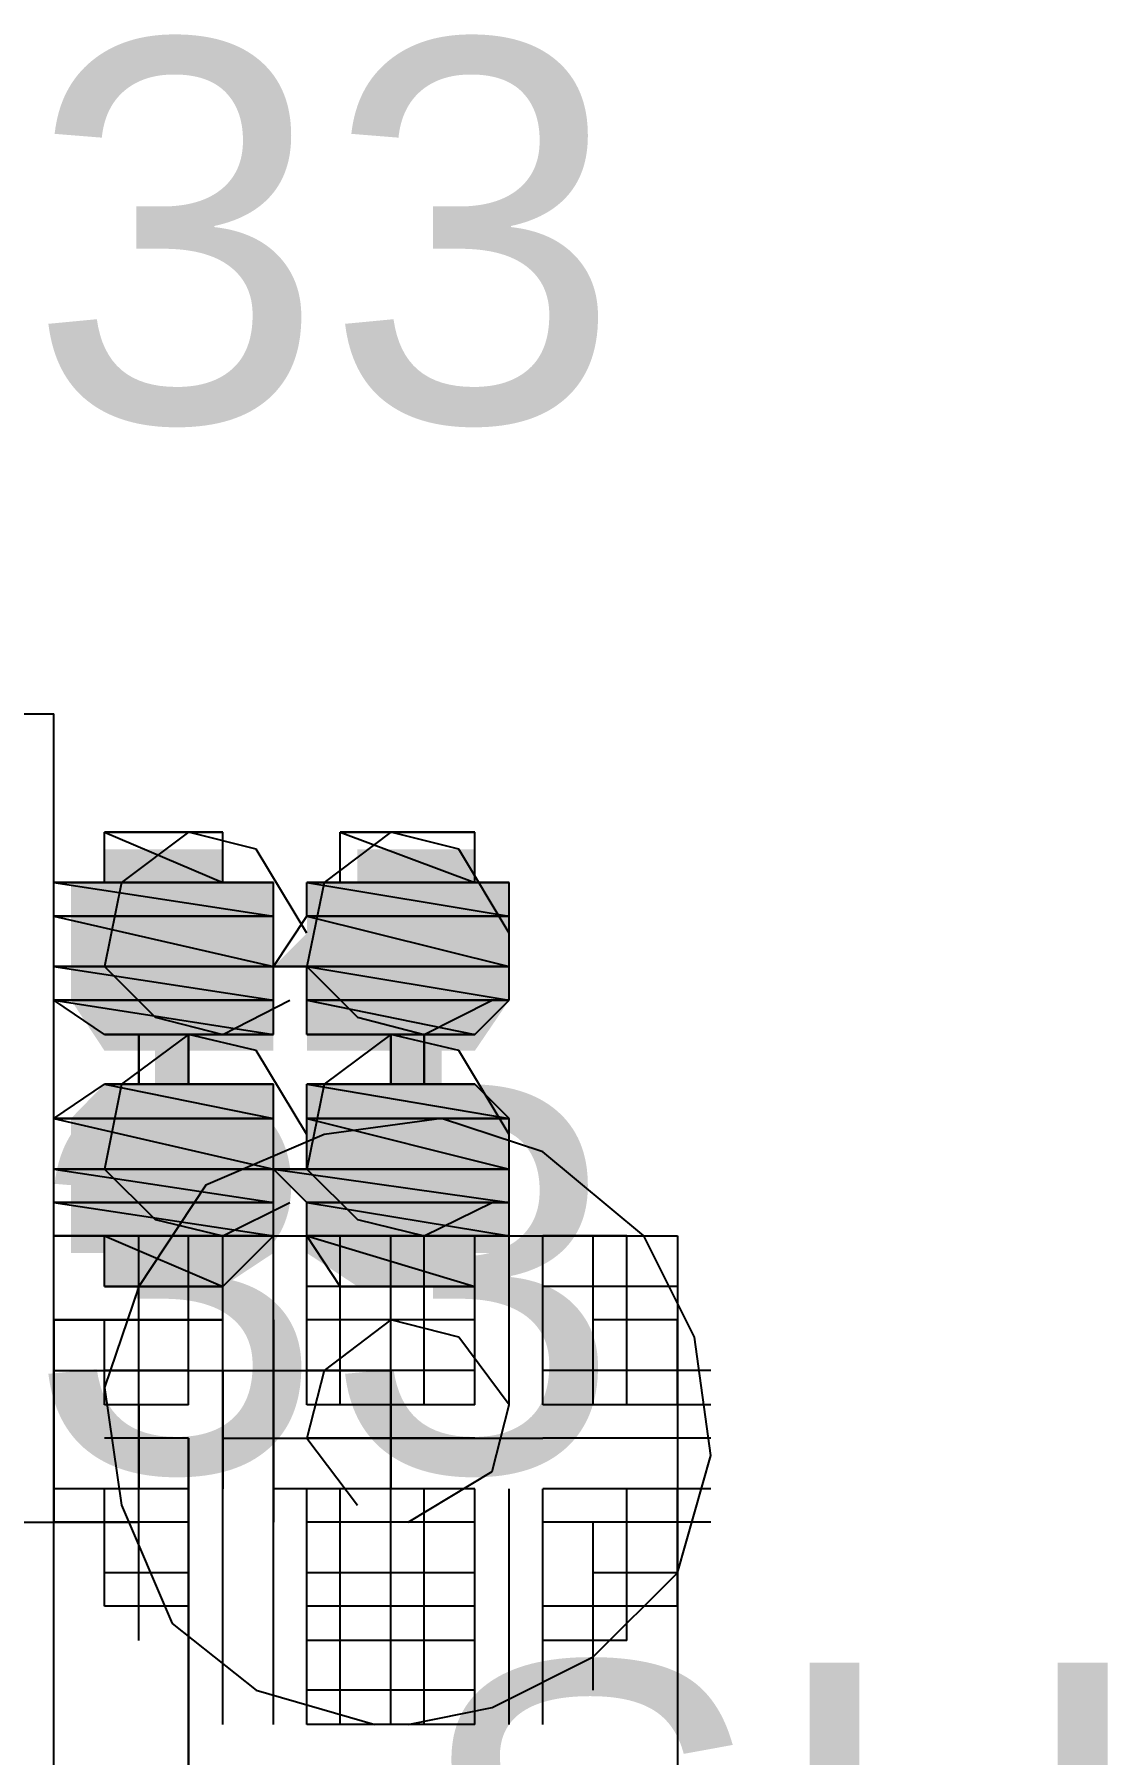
# Model space of a CAD drawing. Header units: millimetres. Extents: x 5 to 415, y 48 to 251.
# Drawn here: x 131.407 to 132.531, y 114.11 to 115.912 of the extents above; entities that cross this region are included whole.
import ezdxf

# ---------------------------------------------------------------- set-up
doc = ezdxf.new("R2010")
doc.units = ezdxf.units.MM
for name, color, linetype in [('H', 7, 'Continuous'), ('P', 7, 'Continuous'), ('T', 7, 'Continuous')]:
    doc.layers.add(name, color=color, linetype=linetype)

msp = doc.modelspace()

# ---------------------------------------------------------------- hatches: boundary and pattern name
at = {"layer": 'H', "linetype": 'Continuous'}
for points in [[(131.48, 115.023), (131.48, 115.058), (131.604, 115.058), (131.604, 115.023), (131.48, 115.023)], [(131.745, 115.023), (131.745, 115.058), (131.868, 115.058), (131.868, 115.023), (131.745, 115.023)], [(131.445, 114.97), (131.445, 115.023), (131.657, 115.023), (131.657, 114.97), (131.445, 114.97)], [(131.692, 114.97), (131.692, 115.023), (131.904, 115.023), (131.904, 114.97), (131.692, 114.97)], [(131.445, 114.935), (131.445, 114.97), (131.657, 114.97), (131.657, 114.935), (131.445, 114.935)], [(131.657, 114.935), (131.692, 114.97), (131.904, 114.97), (131.904, 114.935), (131.657, 114.935)], [(131.445, 114.9), (131.445, 114.935), (131.657, 114.935), (131.657, 114.9), (131.445, 114.9)], [(131.692, 114.9), (131.692, 114.935), (131.904, 114.935), (131.904, 114.9), (131.692, 114.9)], [(131.48, 114.847), (131.445, 114.9), (131.657, 114.9), (131.657, 114.847), (131.48, 114.847)], [(131.692, 114.847), (131.692, 114.9), (131.904, 114.9), (131.868, 114.847), (131.692, 114.847)], [(131.533, 114.812), (131.533, 114.847), (131.568, 114.847), (131.568, 114.812), (131.533, 114.812)], [(131.78, 114.812), (131.78, 114.847), (131.833, 114.847), (131.833, 114.812), (131.78, 114.812)], [(131.445, 114.776), (131.48, 114.812), (131.657, 114.812), (131.657, 114.776), (131.445, 114.776)], [(131.692, 114.776), (131.692, 114.812), (131.868, 114.812), (131.904, 114.776), (131.692, 114.776)], [(131.445, 114.723), (131.445, 114.776), (131.657, 114.776), (131.657, 114.723), (131.445, 114.723)], [(131.692, 114.723), (131.692, 114.776), (131.904, 114.776), (131.904, 114.723), (131.692, 114.723)], [(131.445, 114.688), (131.445, 114.723), (131.657, 114.723), (131.657, 114.688), (131.445, 114.688)], [(131.692, 114.688), (131.657, 114.723), (131.904, 114.723), (131.904, 114.688), (131.692, 114.688)], [(131.445, 114.635), (131.445, 114.688), (131.657, 114.688), (131.657, 114.635), (131.445, 114.635)], [(131.692, 114.635), (131.692, 114.688), (131.904, 114.688), (131.904, 114.635), (131.692, 114.635)], [(131.48, 114.6), (131.48, 114.635), (131.657, 114.635), (131.604, 114.6), (131.48, 114.6)], [(131.745, 114.6), (131.692, 114.635), (131.868, 114.635), (131.868, 114.6), (131.745, 114.6)]]:
    msp.add_hatch(color=256, dxfattribs=at).paths.add_polyline_path(points)

# ---------------------------------------------------------------- linework, layer by layer
at = {"layer": 'P'}
for points in [[(131.18, 115.2), (131.427, 115.2)], [(131.427, 114.353), (131.427, 115.2)], [(131.604, 115.076), (131.48, 115.076)], [(131.48, 115.076), (131.516, 115.076)], [(131.604, 115.076), (131.48, 115.076)], [(131.48, 115.076), (131.604, 115.023)], [(131.48, 115.076), (131.604, 115.023)], [(131.48, 115.023), (131.48, 115.076)], [(131.568, 115.076), (131.498, 115.023)], [(131.516, 115.076), (131.568, 115.076)], [(131.568, 115.076), (131.516, 115.076)], [(131.568, 115.076), (131.516, 115.076)], [(131.516, 115.076), (131.568, 115.076)], [(131.516, 115.076), (131.604, 115.076)], [(131.639, 115.058), (131.568, 115.076)], [(131.568, 115.076), (131.604, 115.076)], [(131.604, 115.076), (131.568, 115.076)], [(131.604, 115.023), (131.604, 115.076)], [(131.78, 115.076), (131.71, 115.023)], [(131.868, 115.076), (131.727, 115.076)], [(131.727, 115.076), (131.78, 115.076)], [(131.868, 115.076), (131.727, 115.076)], [(131.727, 115.076), (131.868, 115.023)], [(131.727, 115.076), (131.868, 115.023)], [(131.727, 115.023), (131.727, 115.076)], [(131.851, 115.058), (131.78, 115.076)], [(131.78, 115.076), (131.815, 115.076)], [(131.815, 115.076), (131.78, 115.076)], [(131.815, 115.076), (131.78, 115.076)], [(131.78, 115.076), (131.815, 115.076)], [(131.78, 115.076), (131.868, 115.076)], [(131.815, 115.076), (131.868, 115.076)], [(131.868, 115.076), (131.815, 115.076)], [(131.868, 115.023), (131.868, 115.076)], [(131.692, 114.97), (131.639, 115.058)], [(131.904, 114.97), (131.851, 115.058)], [(131.657, 115.023), (131.427, 115.023)], [(131.427, 115.023), (131.48, 115.023)], [(131.657, 115.023), (131.427, 115.023)], [(131.427, 115.023), (131.657, 114.988)], [(131.427, 115.023), (131.657, 114.988)], [(131.427, 114.988), (131.427, 115.023)], [(131.498, 115.023), (131.48, 114.935)], [(131.604, 115.023), (131.48, 115.023)], [(131.657, 115.023), (131.48, 115.023)], [(131.48, 115.023), (131.657, 115.023)], [(131.657, 115.023), (131.48, 115.023)], [(131.48, 115.023), (131.604, 115.023)], [(131.657, 115.023), (131.48, 115.023)], [(131.48, 115.023), (131.657, 115.023)], [(131.48, 115.023), (131.657, 115.023)], [(131.604, 115.023), (131.657, 115.023)], [(131.657, 115.023), (131.657, 115.023)], [(131.657, 114.988), (131.657, 115.023)], [(131.71, 115.023), (131.692, 114.935)], [(131.727, 115.023), (131.692, 115.023)], [(131.692, 115.023), (131.868, 115.023)], [(131.904, 115.023), (131.692, 115.023)], [(131.692, 115.023), (131.904, 115.023)], [(131.904, 115.023), (131.692, 115.023)], [(131.692, 115.023), (131.868, 115.023)], [(131.904, 115.023), (131.692, 115.023)], [(131.692, 115.023), (131.904, 114.988)], [(131.692, 115.023), (131.904, 114.988)], [(131.692, 114.988), (131.692, 115.023)], [(131.868, 115.023), (131.727, 115.023)], [(131.868, 115.023), (131.727, 115.023)], [(131.727, 115.023), (131.868, 115.023)], [(131.868, 115.023), (131.727, 115.023)], [(131.868, 115.023), (131.868, 115.023)], [(131.868, 115.023), (131.904, 115.023)], [(131.904, 114.988), (131.904, 115.023)], [(131.657, 114.988), (131.427, 114.988)], [(131.657, 114.988), (131.427, 114.988)], [(131.427, 114.988), (131.657, 114.988)], [(131.427, 114.988), (131.657, 114.988)], [(131.657, 114.988), (131.427, 114.988)], [(131.657, 114.988), (131.427, 114.988)], [(131.427, 114.988), (131.657, 114.935)], [(131.427, 114.988), (131.657, 114.935)], [(131.427, 114.935), (131.427, 114.988)], [(131.657, 114.988), (131.657, 114.988)], [(131.657, 114.988), (131.657, 114.988)], [(131.657, 114.935), (131.657, 114.988)], [(131.657, 114.935), (131.692, 114.988)], [(131.904, 114.988), (131.692, 114.988)], [(131.904, 114.988), (131.692, 114.988)], [(131.692, 114.988), (131.904, 114.988)], [(131.692, 114.988), (131.904, 114.988)], [(131.904, 114.988), (131.692, 114.988)], [(131.904, 114.988), (131.692, 114.988)], [(131.692, 114.988), (131.904, 114.935)], [(131.692, 114.988), (131.904, 114.935)], [(131.904, 114.988), (131.904, 114.988)], [(131.904, 114.988), (131.904, 114.988)], [(131.904, 114.935), (131.904, 114.988)], [(131.657, 114.935), (131.427, 114.935)], [(131.657, 114.935), (131.427, 114.935)], [(131.427, 114.935), (131.657, 114.935)], [(131.427, 114.935), (131.657, 114.935)], [(131.657, 114.935), (131.427, 114.935)], [(131.657, 114.935), (131.427, 114.935)], [(131.427, 114.935), (131.657, 114.9)], [(131.427, 114.935), (131.657, 114.9)], [(131.427, 114.9), (131.427, 114.935)], [(131.48, 114.935), (131.533, 114.882)], [(131.657, 114.935), (131.657, 114.935)], [(131.657, 114.935), (131.657, 114.935)], [(131.657, 114.9), (131.657, 114.935)], [(131.904, 114.935), (131.657, 114.935)], [(131.904, 114.935), (131.657, 114.935)], [(131.657, 114.935), (131.692, 114.935)], [(131.657, 114.935), (131.904, 114.935)], [(131.904, 114.935), (131.657, 114.935)], [(131.692, 114.935), (131.745, 114.882)], [(131.692, 114.935), (131.904, 114.935)], [(131.904, 114.935), (131.692, 114.935)], [(131.692, 114.935), (131.904, 114.9)], [(131.692, 114.935), (131.904, 114.9)], [(131.692, 114.9), (131.692, 114.935)], [(131.904, 114.935), (131.904, 114.935)], [(131.904, 114.9), (131.904, 114.935)], [(131.657, 114.9), (131.427, 114.9)], [(131.657, 114.9), (131.427, 114.9)], [(131.427, 114.9), (131.657, 114.9)], [(131.427, 114.9), (131.657, 114.9)], [(131.657, 114.9), (131.427, 114.9)], [(131.657, 114.9), (131.427, 114.9)], [(131.427, 114.9), (131.657, 114.864)], [(131.427, 114.9), (131.657, 114.864)], [(131.48, 114.864), (131.427, 114.9)], [(131.604, 114.864), (131.674, 114.9)], [(131.657, 114.9), (131.657, 114.9)], [(131.657, 114.9), (131.657, 114.9)], [(131.657, 114.864), (131.657, 114.9)], [(131.904, 114.9), (131.692, 114.9)], [(131.904, 114.9), (131.692, 114.9)], [(131.692, 114.9), (131.904, 114.9)], [(131.692, 114.9), (131.904, 114.9)], [(131.904, 114.9), (131.692, 114.9)], [(131.904, 114.9), (131.692, 114.9)], [(131.692, 114.9), (131.868, 114.864)], [(131.692, 114.9), (131.868, 114.864)], [(131.692, 114.864), (131.692, 114.9)], [(131.815, 114.864), (131.886, 114.9)], [(131.868, 114.864), (131.904, 114.9)], [(131.904, 114.9), (131.904, 114.9)], [(131.904, 114.9), (131.904, 114.9)], [(131.533, 114.882), (131.604, 114.864)], [(131.745, 114.882), (131.815, 114.864)], [(131.657, 114.864), (131.48, 114.864)], [(131.604, 114.864), (131.48, 114.864)], [(131.48, 114.864), (131.604, 114.864)], [(131.48, 114.864), (131.604, 114.864)], [(131.604, 114.864), (131.48, 114.864)], [(131.604, 114.864), (131.48, 114.864)], [(131.48, 114.864), (131.604, 114.864)], [(131.604, 114.864), (131.48, 114.864)], [(131.48, 114.864), (131.657, 114.864)], [(131.604, 114.864), (131.48, 114.864)], [(131.48, 114.864), (131.568, 114.864)], [(131.48, 114.864), (131.568, 114.864)], [(131.516, 114.864), (131.48, 114.864)], [(131.568, 114.864), (131.498, 114.812)], [(131.568, 114.864), (131.516, 114.864)], [(131.516, 114.864), (131.516, 114.812)], [(131.516, 114.812), (131.516, 114.864)], [(131.639, 114.847), (131.568, 114.864)], [(131.568, 114.864), (131.604, 114.864)], [(131.568, 114.864), (131.568, 114.812)], [(131.568, 114.812), (131.568, 114.864)], [(131.604, 114.864), (131.604, 114.864)], [(131.604, 114.864), (131.604, 114.864)], [(131.657, 114.864), (131.604, 114.864)], [(131.868, 114.864), (131.692, 114.864)], [(131.868, 114.864), (131.692, 114.864)], [(131.692, 114.864), (131.727, 114.864)], [(131.692, 114.864), (131.868, 114.864)], [(131.868, 114.864), (131.692, 114.864)], [(131.78, 114.864), (131.71, 114.812)], [(131.727, 114.864), (131.868, 114.864)], [(131.868, 114.864), (131.727, 114.864)], [(131.727, 114.864), (131.868, 114.864)], [(131.868, 114.864), (131.727, 114.864)], [(131.727, 114.864), (131.868, 114.864)], [(131.868, 114.864), (131.727, 114.864)], [(131.727, 114.864), (131.815, 114.864)], [(131.727, 114.864), (131.815, 114.864)], [(131.78, 114.864), (131.727, 114.864)], [(131.851, 114.847), (131.78, 114.864)], [(131.815, 114.864), (131.78, 114.864)], [(131.78, 114.864), (131.78, 114.812)], [(131.78, 114.812), (131.78, 114.864)], [(131.815, 114.864), (131.868, 114.864)], [(131.815, 114.864), (131.815, 114.812)], [(131.815, 114.812), (131.815, 114.864)], [(131.868, 114.864), (131.868, 114.864)], [(131.868, 114.864), (131.868, 114.864)], [(131.692, 114.759), (131.639, 114.847)], [(131.904, 114.759), (131.851, 114.847)], [(131.427, 114.776), (131.48, 114.812)], [(131.498, 114.812), (131.48, 114.723)], [(131.604, 114.812), (131.48, 114.812)], [(131.48, 114.812), (131.516, 114.812)], [(131.604, 114.812), (131.48, 114.812)], [(131.48, 114.812), (131.604, 114.812)], [(131.48, 114.812), (131.604, 114.812)], [(131.604, 114.812), (131.48, 114.812)], [(131.657, 114.812), (131.48, 114.812)], [(131.48, 114.812), (131.657, 114.812)], [(131.657, 114.812), (131.48, 114.812)], [(131.48, 114.812), (131.604, 114.812)], [(131.657, 114.812), (131.48, 114.812)], [(131.48, 114.812), (131.657, 114.776)], [(131.48, 114.812), (131.657, 114.776)], [(131.516, 114.812), (131.568, 114.812)], [(131.568, 114.812), (131.516, 114.812)], [(131.568, 114.812), (131.516, 114.812)], [(131.516, 114.812), (131.568, 114.812)], [(131.516, 114.812), (131.604, 114.812)], [(131.568, 114.812), (131.604, 114.812)], [(131.604, 114.812), (131.568, 114.812)], [(131.604, 114.812), (131.604, 114.812)], [(131.604, 114.812), (131.604, 114.812)], [(131.604, 114.812), (131.657, 114.812)], [(131.657, 114.776), (131.657, 114.812)], [(131.71, 114.812), (131.692, 114.723)], [(131.868, 114.812), (131.692, 114.812)], [(131.692, 114.812), (131.727, 114.812)], [(131.868, 114.812), (131.692, 114.812)], [(131.692, 114.812), (131.904, 114.776)], [(131.692, 114.812), (131.904, 114.776)], [(131.692, 114.776), (131.692, 114.812)], [(131.868, 114.812), (131.727, 114.812)], [(131.727, 114.812), (131.78, 114.812)], [(131.868, 114.812), (131.727, 114.812)], [(131.727, 114.812), (131.868, 114.812)], [(131.727, 114.812), (131.868, 114.812)], [(131.868, 114.812), (131.727, 114.812)], [(131.868, 114.812), (131.727, 114.812)], [(131.727, 114.812), (131.868, 114.812)], [(131.727, 114.812), (131.868, 114.812)], [(131.78, 114.812), (131.815, 114.812)], [(131.815, 114.812), (131.78, 114.812)], [(131.815, 114.812), (131.78, 114.812)], [(131.78, 114.812), (131.815, 114.812)], [(131.78, 114.812), (131.868, 114.812)], [(131.815, 114.812), (131.868, 114.812)], [(131.868, 114.812), (131.815, 114.812)], [(131.868, 114.812), (131.868, 114.812)], [(131.868, 114.812), (131.868, 114.812)], [(131.868, 114.812), (131.868, 114.812)], [(131.904, 114.776), (131.868, 114.812)], [(131.657, 114.776), (131.427, 114.776)], [(131.657, 114.776), (131.427, 114.776)], [(131.427, 114.776), (131.657, 114.776)], [(131.427, 114.776), (131.657, 114.776)], [(131.657, 114.776), (131.427, 114.776)], [(131.657, 114.776), (131.427, 114.776)], [(131.427, 114.776), (131.657, 114.723)], [(131.427, 114.776), (131.657, 114.723)], [(131.427, 114.723), (131.427, 114.776)], [(131.71, 114.759), (131.586, 114.706)], [(131.657, 114.776), (131.657, 114.776)], [(131.657, 114.776), (131.657, 114.776)], [(131.657, 114.723), (131.657, 114.776)], [(131.78, 114.776), (131.692, 114.776)], [(131.904, 114.776), (131.692, 114.776)], [(131.904, 114.776), (131.692, 114.776)], [(131.692, 114.776), (131.904, 114.776)], [(131.692, 114.776), (131.904, 114.776)], [(131.904, 114.776), (131.692, 114.776)], [(131.904, 114.776), (131.692, 114.776)], [(131.692, 114.776), (131.904, 114.723)], [(131.692, 114.776), (131.904, 114.723)], [(131.692, 114.723), (131.692, 114.776)], [(131.833, 114.776), (131.71, 114.759)], [(131.868, 114.776), (131.78, 114.776)], [(131.939, 114.741), (131.833, 114.776)], [(131.904, 114.776), (131.904, 114.776)], [(131.904, 114.776), (131.904, 114.776)], [(131.904, 114.723), (131.904, 114.776)], [(132.045, 114.653), (131.939, 114.741)], [(131.657, 114.723), (131.427, 114.723)], [(131.657, 114.723), (131.427, 114.723)], [(131.427, 114.723), (131.657, 114.723)], [(131.427, 114.723), (131.657, 114.723)], [(131.657, 114.723), (131.427, 114.723)], [(131.657, 114.723), (131.427, 114.723)], [(131.427, 114.723), (131.657, 114.688)], [(131.427, 114.723), (131.657, 114.688)], [(131.427, 114.688), (131.427, 114.723)], [(131.48, 114.723), (131.533, 114.67)], [(131.657, 114.723), (131.657, 114.723)], [(131.657, 114.723), (131.657, 114.723)], [(131.657, 114.688), (131.657, 114.723)], [(131.692, 114.723), (131.657, 114.723)], [(131.657, 114.723), (131.904, 114.723)], [(131.904, 114.723), (131.657, 114.723)], [(131.657, 114.723), (131.904, 114.688)], [(131.657, 114.723), (131.904, 114.688)], [(131.692, 114.688), (131.657, 114.723)], [(131.78, 114.723), (131.692, 114.723)], [(131.78, 114.723), (131.692, 114.723)], [(131.78, 114.723), (131.692, 114.723)], [(131.78, 114.723), (131.692, 114.723)], [(131.692, 114.723), (131.745, 114.67)], [(131.904, 114.723), (131.692, 114.723)], [(131.904, 114.723), (131.692, 114.723)], [(131.692, 114.723), (131.904, 114.723)], [(131.904, 114.723), (131.692, 114.723)], [(131.868, 114.723), (131.78, 114.723)], [(131.868, 114.723), (131.78, 114.723)], [(131.868, 114.723), (131.78, 114.723)], [(131.868, 114.723), (131.78, 114.723)], [(131.904, 114.723), (131.904, 114.723)], [(131.904, 114.688), (131.904, 114.723)], [(131.586, 114.706), (131.516, 114.6)], [(131.657, 114.688), (131.427, 114.688)], [(131.657, 114.688), (131.427, 114.688)], [(131.427, 114.688), (131.657, 114.688)], [(131.427, 114.688), (131.657, 114.688)], [(131.657, 114.688), (131.427, 114.688)], [(131.657, 114.688), (131.427, 114.688)], [(131.427, 114.688), (131.657, 114.653)], [(131.427, 114.688), (131.657, 114.653)], [(131.427, 114.653), (131.427, 114.688)], [(131.604, 114.653), (131.674, 114.688)], [(131.657, 114.688), (131.657, 114.688)], [(131.657, 114.688), (131.657, 114.688)], [(131.657, 114.653), (131.657, 114.688)], [(131.78, 114.688), (131.692, 114.688)], [(131.78, 114.688), (131.692, 114.688)], [(131.78, 114.688), (131.692, 114.688)], [(131.904, 114.688), (131.692, 114.688)], [(131.904, 114.688), (131.692, 114.688)], [(131.692, 114.688), (131.904, 114.688)], [(131.692, 114.688), (131.904, 114.688)], [(131.904, 114.688), (131.692, 114.688)], [(131.904, 114.688), (131.692, 114.688)], [(131.692, 114.688), (131.904, 114.653)], [(131.692, 114.688), (131.904, 114.653)], [(131.692, 114.653), (131.692, 114.688)], [(131.868, 114.688), (131.78, 114.688)], [(131.868, 114.688), (131.78, 114.688)], [(131.868, 114.688), (131.78, 114.688)], [(131.815, 114.653), (131.886, 114.688)], [(131.904, 114.688), (131.904, 114.688)], [(131.904, 114.688), (131.904, 114.688)], [(131.904, 114.653), (131.904, 114.688)], [(131.533, 114.67), (131.604, 114.653)], [(131.745, 114.67), (131.815, 114.653)], [(131.427, 107.033), (131.427, 114.653)], [(131.427, 114.653), (132.08, 114.653)], [(131.657, 114.653), (131.427, 114.653)], [(131.657, 114.653), (131.427, 114.653)], [(131.427, 114.653), (131.48, 114.653)], [(131.427, 114.653), (131.657, 114.653)], [(131.657, 114.653), (131.427, 114.653)], [(131.48, 114.653), (131.657, 114.653)], [(131.657, 114.653), (131.48, 114.653)], [(131.48, 114.653), (131.604, 114.6)], [(131.48, 114.653), (131.604, 114.6)], [(131.48, 114.6), (131.48, 114.653)], [(131.516, 114.565), (131.516, 114.653)], [(131.516, 114.565), (131.516, 114.653)], [(131.516, 114.565), (131.516, 114.653)], [(131.568, 114.565), (131.568, 114.653)], [(131.568, 114.565), (131.568, 114.653)], [(131.568, 114.565), (131.568, 114.653)], [(131.568, 114.565), (131.568, 114.653)], [(131.604, 114.565), (131.604, 114.653)], [(131.604, 114.565), (131.604, 114.653)], [(131.604, 114.565), (131.604, 114.653)], [(131.604, 114.565), (131.604, 114.653)], [(131.604, 114.6), (131.657, 114.653)], [(131.657, 114.565), (131.657, 114.653)], [(131.657, 114.565), (131.657, 114.653)], [(131.657, 114.565), (131.657, 114.653)], [(131.657, 114.653), (131.657, 114.653)], [(131.78, 114.653), (131.692, 114.653)], [(131.78, 114.653), (131.692, 114.653)], [(131.78, 114.653), (131.692, 114.653)], [(131.78, 114.653), (131.692, 114.653)], [(131.692, 114.565), (131.692, 114.653)], [(131.692, 114.565), (131.692, 114.653)], [(131.692, 114.565), (131.692, 114.653)], [(131.692, 114.565), (131.692, 114.653)], [(131.904, 114.653), (131.692, 114.653)], [(131.868, 114.653), (131.692, 114.653)], [(131.692, 114.653), (131.868, 114.653)], [(131.868, 114.653), (131.692, 114.653)], [(131.692, 114.653), (131.904, 114.653)], [(131.868, 114.653), (131.692, 114.653)], [(131.692, 114.653), (131.868, 114.6)], [(131.692, 114.653), (131.868, 114.6)], [(131.727, 114.6), (131.692, 114.653)], [(131.727, 114.565), (131.727, 114.653)], [(131.727, 114.565), (131.727, 114.653)], [(131.727, 114.565), (131.727, 114.653)], [(131.727, 114.565), (131.727, 114.653)], [(131.868, 114.653), (131.78, 114.653)], [(131.868, 114.653), (131.78, 114.653)], [(131.868, 114.653), (131.78, 114.653)], [(131.868, 114.653), (131.78, 114.653)], [(131.78, 114.565), (131.78, 114.653)], [(131.78, 114.565), (131.78, 114.653)], [(131.78, 114.565), (131.78, 114.653)], [(131.78, 114.565), (131.78, 114.653)], [(131.815, 114.565), (131.815, 114.653)], [(131.815, 114.565), (131.815, 114.653)], [(131.815, 114.565), (131.815, 114.653)], [(131.815, 114.565), (131.815, 114.653)], [(131.868, 114.565), (131.868, 114.653)], [(131.868, 114.565), (131.868, 114.653)], [(131.868, 114.565), (131.868, 114.653)], [(131.868, 114.565), (131.868, 114.653)], [(131.904, 114.653), (131.868, 114.653)], [(131.868, 114.6), (131.868, 114.653)], [(131.904, 114.565), (131.904, 114.653)], [(131.904, 114.565), (131.904, 114.653)], [(131.904, 114.565), (131.904, 114.653)], [(131.904, 114.565), (131.904, 114.653)], [(132.027, 114.653), (131.939, 114.653)], [(132.027, 114.653), (131.939, 114.653)], [(132.027, 114.653), (131.939, 114.653)], [(132.027, 114.653), (131.939, 114.653)], [(131.939, 114.565), (131.939, 114.653)], [(131.939, 114.565), (131.939, 114.653)], [(131.939, 114.565), (131.939, 114.653)], [(131.992, 114.565), (131.992, 114.653)], [(131.992, 114.565), (131.992, 114.653)], [(131.992, 114.565), (131.992, 114.653)], [(131.992, 114.565), (131.992, 114.653)], [(132.027, 114.565), (132.027, 114.653)], [(132.027, 114.565), (132.027, 114.653)], [(132.027, 114.565), (132.027, 114.653)], [(132.027, 114.565), (132.027, 114.653)], [(132.098, 114.547), (132.045, 114.653)], [(132.08, 114.653), (132.08, 107.033)], [(131.568, 114.6), (131.48, 114.6)], [(131.568, 114.6), (131.48, 114.6)], [(131.516, 114.6), (131.48, 114.494)], [(131.604, 114.6), (131.48, 114.6)], [(131.604, 114.6), (131.48, 114.6)], [(131.48, 114.6), (131.604, 114.6)], [(131.48, 114.6), (131.604, 114.6)], [(131.604, 114.6), (131.48, 114.6)], [(131.604, 114.6), (131.48, 114.6)], [(131.48, 114.6), (131.568, 114.6)], [(131.48, 114.6), (131.568, 114.6)], [(131.516, 114.6), (131.48, 114.6)], [(131.568, 114.6), (131.516, 114.6)], [(131.516, 114.6), (131.568, 114.6)], [(131.568, 114.6), (131.516, 114.6)], [(131.568, 114.6), (131.604, 114.6)], [(131.568, 114.6), (131.568, 114.6)], [(131.568, 114.6), (131.568, 114.6)], [(131.604, 114.6), (131.604, 114.6)], [(131.604, 114.6), (131.604, 114.6)], [(131.78, 114.6), (131.692, 114.6)], [(131.78, 114.6), (131.692, 114.6)], [(131.78, 114.6), (131.692, 114.6)], [(131.78, 114.6), (131.692, 114.6)], [(131.868, 114.6), (131.727, 114.6)], [(131.868, 114.6), (131.727, 114.6)], [(131.727, 114.6), (131.868, 114.6)], [(131.727, 114.6), (131.868, 114.6)], [(131.868, 114.6), (131.727, 114.6)], [(131.868, 114.6), (131.727, 114.6)], [(131.727, 114.6), (131.815, 114.6)], [(131.727, 114.6), (131.815, 114.6)], [(131.78, 114.6), (131.727, 114.6)], [(131.78, 114.265), (131.78, 114.6)], [(131.868, 114.6), (131.78, 114.6)], [(131.868, 114.6), (131.78, 114.6)], [(131.868, 114.6), (131.78, 114.6)], [(131.868, 114.6), (131.78, 114.6)], [(131.815, 114.6), (131.78, 114.6)], [(131.78, 114.6), (131.815, 114.6)], [(131.815, 114.6), (131.78, 114.6)], [(131.815, 114.6), (131.868, 114.6)], [(131.815, 114.6), (131.815, 114.6)], [(131.815, 114.6), (131.815, 114.6)], [(131.868, 114.6), (131.868, 114.6)], [(131.868, 114.6), (131.868, 114.6)], [(132.027, 114.6), (131.939, 114.6)], [(132.08, 114.6), (131.992, 114.6)], [(132.08, 114.6), (131.992, 114.6)], [(132.08, 114.6), (131.992, 114.6)], [(131.427, 114.353), (131.427, 114.565)], [(131.427, 114.565), (131.604, 114.565)], [(131.604, 114.565), (131.427, 114.565)], [(131.427, 114.565), (131.427, 114.353)], [(131.568, 114.565), (131.48, 114.565)], [(131.568, 114.565), (131.48, 114.565)], [(131.568, 114.565), (131.48, 114.565)], [(131.568, 114.565), (131.48, 114.565)], [(131.48, 114.476), (131.48, 114.565)], [(131.48, 114.476), (131.48, 114.565)], [(131.48, 114.476), (131.48, 114.565)], [(131.516, 114.476), (131.516, 114.565)], [(131.516, 114.476), (131.516, 114.565)], [(131.516, 114.476), (131.516, 114.565)], [(131.516, 114.476), (131.516, 114.565)], [(131.568, 114.476), (131.568, 114.565)], [(131.568, 114.476), (131.568, 114.565)], [(131.568, 114.476), (131.568, 114.565)], [(131.568, 114.476), (131.568, 114.565)], [(131.604, 114.476), (131.604, 114.565)], [(131.604, 114.476), (131.604, 114.565)], [(131.604, 114.476), (131.604, 114.565)], [(131.604, 114.476), (131.604, 114.565)], [(131.657, 114.476), (131.657, 114.565)], [(131.657, 114.476), (131.657, 114.565)], [(131.657, 114.476), (131.657, 114.565)], [(131.657, 114.565), (131.657, 114.353)], [(131.657, 114.353), (131.657, 114.565)], [(131.78, 114.565), (131.692, 114.565)], [(131.78, 114.565), (131.692, 114.565)], [(131.78, 114.565), (131.692, 114.565)], [(131.78, 114.565), (131.692, 114.565)], [(131.692, 114.476), (131.692, 114.565)], [(131.692, 114.476), (131.692, 114.565)], [(131.692, 114.476), (131.692, 114.565)], [(131.692, 114.476), (131.692, 114.565)], [(131.78, 114.565), (131.71, 114.512)], [(131.727, 114.476), (131.727, 114.565)], [(131.727, 114.476), (131.727, 114.565)], [(131.727, 114.476), (131.727, 114.565)], [(131.727, 114.476), (131.727, 114.565)], [(131.851, 114.547), (131.78, 114.565)], [(131.868, 114.565), (131.78, 114.565)], [(131.868, 114.565), (131.78, 114.565)], [(131.868, 114.565), (131.78, 114.565)], [(131.868, 114.565), (131.78, 114.565)], [(131.78, 114.476), (131.78, 114.565)], [(131.78, 114.476), (131.78, 114.565)], [(131.78, 114.476), (131.78, 114.565)], [(131.78, 114.476), (131.78, 114.565)], [(131.815, 114.476), (131.815, 114.565)], [(131.815, 114.476), (131.815, 114.565)], [(131.815, 114.476), (131.815, 114.565)], [(131.815, 114.476), (131.815, 114.565)], [(131.868, 114.476), (131.868, 114.565)], [(131.868, 114.476), (131.868, 114.565)], [(131.868, 114.476), (131.868, 114.565)], [(131.868, 114.476), (131.868, 114.565)], [(131.904, 114.476), (131.904, 114.565)], [(131.904, 114.476), (131.904, 114.565)], [(131.904, 114.476), (131.904, 114.565)], [(131.904, 114.476), (131.904, 114.565)], [(131.939, 114.476), (131.939, 114.565)], [(131.939, 114.476), (131.939, 114.565)], [(131.939, 114.476), (131.939, 114.565)], [(132.08, 114.565), (131.992, 114.565)], [(132.08, 114.565), (131.992, 114.565)], [(132.08, 114.565), (131.992, 114.565)], [(132.08, 114.565), (131.992, 114.565)], [(131.992, 114.476), (131.992, 114.565)], [(131.992, 114.476), (131.992, 114.565)], [(131.992, 114.476), (131.992, 114.565)], [(131.992, 114.476), (131.992, 114.565)], [(132.027, 114.476), (132.027, 114.565)], [(132.027, 114.476), (132.027, 114.565)], [(132.027, 114.476), (132.027, 114.565)], [(132.027, 114.476), (132.027, 114.565)], [(132.08, 114.476), (132.08, 114.565)], [(132.08, 114.476), (132.08, 114.565)], [(132.08, 114.476), (132.08, 114.565)], [(132.08, 114.476), (132.08, 114.565)], [(131.904, 114.476), (131.851, 114.547)], [(132.115, 114.423), (132.098, 114.547)], [(131.427, 114.512), (131.427, 114.388)], [(131.427, 114.388), (131.427, 114.512)], [(131.427, 114.388), (131.427, 114.512)], [(131.427, 114.512), (131.657, 114.512)], [(131.568, 114.512), (131.48, 114.512)], [(131.568, 114.512), (131.48, 114.512)], [(131.568, 114.512), (131.48, 114.512)], [(131.568, 114.512), (131.48, 114.512)], [(131.604, 114.512), (131.604, 114.388)], [(131.657, 114.512), (131.78, 114.512)], [(131.657, 114.388), (131.657, 114.512)], [(131.657, 114.512), (131.657, 114.388)], [(131.71, 114.512), (131.692, 114.441)], [(131.78, 114.512), (131.692, 114.512)], [(131.78, 114.512), (131.692, 114.512)], [(131.78, 114.512), (131.692, 114.512)], [(131.78, 114.512), (131.692, 114.512)], [(131.868, 114.512), (131.78, 114.512)], [(131.868, 114.512), (131.78, 114.512)], [(131.868, 114.512), (131.78, 114.512)], [(131.868, 114.512), (131.78, 114.512)], [(131.78, 114.512), (131.78, 114.388)], [(132.027, 114.512), (131.939, 114.512)], [(132.027, 114.512), (131.939, 114.512)], [(132.08, 114.512), (131.992, 114.512)], [(132.08, 114.512), (131.992, 114.512)], [(132.115, 114.512), (132.027, 114.512)], [(132.115, 114.512), (132.027, 114.512)], [(131.48, 114.494), (131.498, 114.371)], [(131.568, 114.476), (131.48, 114.476)], [(131.568, 114.476), (131.48, 114.476)], [(131.568, 114.476), (131.48, 114.476)], [(131.568, 114.476), (131.48, 114.476)], [(131.516, 114.388), (131.516, 114.476)], [(131.516, 114.476), (131.516, 114.388)], [(131.604, 114.476), (131.604, 114.388)], [(131.604, 114.388), (131.604, 114.476)], [(131.78, 114.476), (131.692, 114.476)], [(131.78, 114.476), (131.692, 114.476)], [(131.78, 114.476), (131.692, 114.476)], [(131.78, 114.476), (131.692, 114.476)], [(131.868, 114.476), (131.78, 114.476)], [(131.868, 114.476), (131.78, 114.476)], [(131.868, 114.476), (131.78, 114.476)], [(131.868, 114.476), (131.78, 114.476)], [(131.886, 114.406), (131.904, 114.476)], [(132.027, 114.476), (131.939, 114.476)], [(132.027, 114.476), (131.939, 114.476)], [(132.027, 114.476), (131.939, 114.476)], [(132.027, 114.476), (131.939, 114.476)], [(132.115, 114.476), (132.027, 114.476)], [(132.115, 114.476), (132.027, 114.476)], [(132.115, 114.476), (132.027, 114.476)], [(132.115, 114.476), (132.027, 114.476)], [(131.568, 114.441), (131.48, 114.441)], [(131.568, 114.441), (131.48, 114.441)], [(131.568, 114.441), (131.48, 114.441)], [(131.568, 114.441), (131.48, 114.441)], [(131.568, 107.192), (131.568, 114.441)], [(131.568, 114.441), (131.568, 107.192)], [(131.604, 114.441), (131.939, 114.441)], [(131.692, 114.441), (131.745, 114.371)], [(131.78, 114.441), (131.692, 114.441)], [(131.78, 114.441), (131.692, 114.441)], [(131.78, 114.441), (131.692, 114.441)], [(131.78, 114.441), (131.692, 114.441)], [(131.868, 114.441), (131.78, 114.441)], [(131.868, 114.441), (131.78, 114.441)], [(131.868, 114.441), (131.78, 114.441)], [(131.868, 114.441), (131.78, 114.441)], [(132.027, 114.441), (131.939, 114.441)], [(132.027, 114.441), (131.939, 114.441)], [(132.027, 114.441), (131.939, 114.441)], [(132.027, 114.441), (131.939, 114.441)], [(132.115, 114.441), (132.027, 114.441)], [(132.115, 114.441), (132.027, 114.441)], [(132.115, 114.441), (132.027, 114.441)], [(132.115, 114.441), (132.027, 114.441)], [(132.08, 114.3), (132.115, 114.423)], [(131.798, 114.353), (131.886, 114.406)], [(131.516, 114.388), (131.427, 114.388)], [(131.568, 114.388), (131.48, 114.388)], [(131.568, 114.388), (131.48, 114.388)], [(131.568, 114.388), (131.48, 114.388)], [(131.48, 114.3), (131.48, 114.388)], [(131.516, 114.3), (131.516, 114.388)], [(131.516, 114.3), (131.516, 114.388)], [(131.568, 114.3), (131.568, 114.388)], [(131.604, 114.3), (131.604, 114.388)], [(131.657, 114.3), (131.657, 114.388)], [(131.657, 114.3), (131.657, 114.388)], [(131.657, 114.3), (131.657, 114.388)], [(131.78, 114.388), (131.657, 114.388)], [(131.78, 114.388), (131.692, 114.388)], [(131.78, 114.388), (131.692, 114.388)], [(131.78, 114.388), (131.692, 114.388)], [(131.692, 114.3), (131.692, 114.388)], [(131.692, 114.3), (131.692, 114.388)], [(131.692, 114.3), (131.692, 114.388)], [(131.692, 114.3), (131.692, 114.388)], [(131.727, 114.3), (131.727, 114.388)], [(131.727, 114.3), (131.727, 114.388)], [(131.727, 114.3), (131.727, 114.388)], [(131.727, 114.3), (131.727, 114.388)], [(131.868, 114.388), (131.78, 114.388)], [(131.868, 114.388), (131.78, 114.388)], [(131.868, 114.388), (131.78, 114.388)], [(131.78, 114.3), (131.78, 114.388)], [(131.78, 114.3), (131.78, 114.388)], [(131.78, 114.3), (131.78, 114.388)], [(131.78, 114.3), (131.78, 114.388)], [(131.815, 114.3), (131.815, 114.388)], [(131.815, 114.3), (131.815, 114.388)], [(131.815, 114.3), (131.815, 114.388)], [(131.815, 114.3), (131.815, 114.388)], [(131.868, 114.3), (131.868, 114.388)], [(131.868, 114.3), (131.868, 114.388)], [(131.868, 114.3), (131.868, 114.388)], [(131.868, 114.3), (131.868, 114.388)], [(131.904, 114.3), (131.904, 114.388)], [(131.904, 114.3), (131.904, 114.388)], [(131.904, 114.3), (131.904, 114.388)], [(131.904, 114.3), (131.904, 114.388)], [(132.027, 114.388), (131.939, 114.388)], [(132.027, 114.388), (131.939, 114.388)], [(132.027, 114.388), (131.939, 114.388)], [(131.939, 114.3), (131.939, 114.388)], [(132.115, 114.388), (132.027, 114.388)], [(132.115, 114.388), (132.027, 114.388)], [(132.115, 114.388), (132.027, 114.388)], [(132.027, 114.3), (132.027, 114.388)], [(132.027, 114.3), (132.027, 114.388)], [(132.027, 114.3), (132.027, 114.388)], [(132.08, 114.3), (132.08, 114.388)], [(131.498, 114.371), (131.551, 114.247)], [(131.18, 114.353), (131.427, 114.353)], [(131.516, 114.353), (131.427, 114.353)], [(131.427, 114.353), (131.516, 114.353)], [(131.568, 114.353), (131.48, 114.353)], [(131.568, 114.353), (131.48, 114.353)], [(131.568, 114.353), (131.48, 114.353)], [(131.568, 114.353), (131.48, 114.353)], [(131.48, 114.265), (131.48, 114.353)], [(131.516, 114.265), (131.516, 114.353)], [(131.516, 114.265), (131.516, 114.353)], [(131.568, 114.265), (131.568, 114.353)], [(131.568, 114.265), (131.568, 114.353)], [(131.568, 114.265), (131.568, 114.353)], [(131.604, 114.265), (131.604, 114.353)], [(131.604, 114.265), (131.604, 114.353)], [(131.604, 114.265), (131.604, 114.353)], [(131.78, 114.353), (131.692, 114.353)], [(131.78, 114.353), (131.692, 114.353)], [(131.78, 114.353), (131.692, 114.353)], [(131.78, 114.353), (131.692, 114.353)], [(131.868, 114.353), (131.78, 114.353)], [(131.868, 114.353), (131.78, 114.353)], [(131.868, 114.353), (131.78, 114.353)], [(131.868, 114.353), (131.78, 114.353)], [(132.027, 114.353), (131.939, 114.353)], [(132.027, 114.353), (131.939, 114.353)], [(131.939, 114.265), (131.939, 114.353)], [(131.939, 114.265), (131.939, 114.353)], [(132.08, 114.353), (131.992, 114.353)], [(132.08, 114.353), (131.992, 114.353)], [(131.992, 114.265), (131.992, 114.353)], [(131.992, 114.265), (131.992, 114.353)], [(131.992, 114.265), (131.992, 114.353)], [(131.992, 114.265), (131.992, 114.353)], [(132.115, 114.353), (132.027, 114.353)], [(132.115, 114.353), (132.027, 114.353)], [(132.027, 114.265), (132.027, 114.353)], [(132.08, 114.265), (132.08, 114.353)], [(132.08, 114.265), (132.08, 114.353)], [(131.568, 114.3), (131.48, 114.3)], [(131.568, 114.3), (131.48, 114.3)], [(131.568, 114.3), (131.48, 114.3)], [(131.568, 114.3), (131.48, 114.3)], [(131.516, 114.229), (131.516, 114.3)], [(131.516, 114.229), (131.516, 114.3)], [(131.568, 114.229), (131.568, 114.3)], [(131.604, 114.229), (131.604, 114.3)], [(131.657, 114.229), (131.657, 114.3)], [(131.657, 114.229), (131.657, 114.3)], [(131.657, 114.229), (131.657, 114.3)], [(131.78, 114.3), (131.692, 114.3)], [(131.78, 114.3), (131.692, 114.3)], [(131.78, 114.3), (131.692, 114.3)], [(131.78, 114.3), (131.692, 114.3)], [(131.692, 114.229), (131.692, 114.3)], [(131.692, 114.229), (131.692, 114.3)], [(131.692, 114.229), (131.692, 114.3)], [(131.692, 114.229), (131.692, 114.3)], [(131.727, 114.229), (131.727, 114.3)], [(131.727, 114.229), (131.727, 114.3)], [(131.727, 114.229), (131.727, 114.3)], [(131.727, 114.229), (131.727, 114.3)], [(131.868, 114.3), (131.78, 114.3)], [(131.868, 114.3), (131.78, 114.3)], [(131.868, 114.3), (131.78, 114.3)], [(131.868, 114.3), (131.78, 114.3)], [(131.78, 114.229), (131.78, 114.3)], [(131.78, 114.229), (131.78, 114.3)], [(131.78, 114.229), (131.78, 114.3)], [(131.78, 114.229), (131.78, 114.3)], [(131.815, 114.229), (131.815, 114.3)], [(131.815, 114.229), (131.815, 114.3)], [(131.815, 114.229), (131.815, 114.3)], [(131.815, 114.229), (131.815, 114.3)], [(131.868, 114.229), (131.868, 114.3)], [(131.868, 114.229), (131.868, 114.3)], [(131.868, 114.229), (131.868, 114.3)], [(131.868, 114.229), (131.868, 114.3)], [(131.904, 114.229), (131.904, 114.3)], [(131.904, 114.229), (131.904, 114.3)], [(131.904, 114.229), (131.904, 114.3)], [(131.904, 114.229), (131.904, 114.3)], [(131.939, 114.229), (131.939, 114.3)], [(132.08, 114.3), (131.992, 114.3)], [(132.08, 114.3), (131.992, 114.3)], [(132.08, 114.3), (131.992, 114.3)], [(132.08, 114.3), (131.992, 114.3)], [(131.992, 114.212), (132.08, 114.3)], [(132.027, 114.229), (132.027, 114.3)], [(132.027, 114.229), (132.027, 114.3)], [(132.027, 114.229), (132.027, 114.3)], [(131.568, 114.265), (131.48, 114.265)], [(131.568, 114.177), (131.568, 114.265)], [(131.568, 114.177), (131.568, 114.265)], [(131.568, 114.177), (131.568, 114.265)], [(131.604, 114.177), (131.604, 114.265)], [(131.604, 114.177), (131.604, 114.265)], [(131.604, 114.177), (131.604, 114.265)], [(131.78, 114.265), (131.692, 114.265)], [(131.78, 114.265), (131.692, 114.265)], [(131.78, 114.265), (131.692, 114.265)], [(131.78, 114.265), (131.692, 114.265)], [(131.868, 114.265), (131.78, 114.265)], [(131.868, 114.265), (131.78, 114.265)], [(131.868, 114.265), (131.78, 114.265)], [(131.868, 114.265), (131.78, 114.265)], [(132.027, 114.265), (131.939, 114.265)], [(132.027, 114.265), (131.939, 114.265)], [(131.939, 114.177), (131.939, 114.265)], [(131.939, 114.177), (131.939, 114.265)], [(132.08, 114.265), (131.992, 114.265)], [(132.08, 114.265), (131.992, 114.265)], [(131.992, 114.177), (131.992, 114.265)], [(131.992, 114.177), (131.992, 114.265)], [(131.992, 114.177), (131.992, 114.265)], [(131.992, 114.177), (131.992, 114.265)], [(131.551, 114.247), (131.639, 114.177)], [(131.604, 114.141), (131.604, 114.229)], [(131.657, 114.141), (131.657, 114.229)], [(131.657, 114.141), (131.657, 114.229)], [(131.657, 114.141), (131.657, 114.229)], [(131.78, 114.229), (131.692, 114.229)], [(131.78, 114.229), (131.692, 114.229)], [(131.78, 114.229), (131.692, 114.229)], [(131.78, 114.229), (131.692, 114.229)], [(131.692, 114.141), (131.692, 114.229)], [(131.692, 114.141), (131.692, 114.229)], [(131.692, 114.141), (131.692, 114.229)], [(131.692, 114.141), (131.692, 114.229)], [(131.727, 114.141), (131.727, 114.229)], [(131.727, 114.141), (131.727, 114.229)], [(131.727, 114.141), (131.727, 114.229)], [(131.727, 114.141), (131.727, 114.229)], [(131.868, 114.229), (131.78, 114.229)], [(131.868, 114.229), (131.78, 114.229)], [(131.868, 114.229), (131.78, 114.229)], [(131.868, 114.229), (131.78, 114.229)], [(131.78, 114.141), (131.78, 114.229)], [(131.78, 114.141), (131.78, 114.229)], [(131.78, 114.141), (131.78, 114.229)], [(131.78, 114.141), (131.78, 114.229)], [(131.815, 114.141), (131.815, 114.229)], [(131.815, 114.141), (131.815, 114.229)], [(131.815, 114.141), (131.815, 114.229)], [(131.815, 114.141), (131.815, 114.229)], [(131.868, 114.141), (131.868, 114.229)], [(131.868, 114.141), (131.868, 114.229)], [(131.868, 114.141), (131.868, 114.229)], [(131.868, 114.141), (131.868, 114.229)], [(131.904, 114.141), (131.904, 114.229)], [(131.904, 114.141), (131.904, 114.229)], [(131.904, 114.141), (131.904, 114.229)], [(131.904, 114.141), (131.904, 114.229)], [(132.027, 114.229), (131.939, 114.229)], [(132.027, 114.229), (131.939, 114.229)], [(132.027, 114.229), (131.939, 114.229)], [(131.939, 114.141), (131.939, 114.229)], [(131.886, 114.159), (131.992, 114.212)], [(131.639, 114.177), (131.763, 114.141)], [(131.78, 114.177), (131.692, 114.177)], [(131.78, 114.177), (131.692, 114.177)], [(131.78, 114.177), (131.692, 114.177)], [(131.78, 114.177), (131.692, 114.177)], [(131.868, 114.177), (131.78, 114.177)], [(131.868, 114.177), (131.78, 114.177)], [(131.868, 114.177), (131.78, 114.177)], [(131.868, 114.177), (131.78, 114.177)], [(131.798, 114.141), (131.886, 114.159)], [(131.78, 114.141), (131.692, 114.141)], [(131.78, 114.141), (131.692, 114.141)], [(131.78, 114.141), (131.692, 114.141)], [(131.815, 114.141), (131.727, 114.141)], [(131.868, 114.141), (131.78, 114.141)], [(131.868, 114.141), (131.78, 114.141)], [(131.868, 114.141), (131.78, 114.141)]]:
    msp.add_lwpolyline(points, dxfattribs=at)

# ---------------------------------------------------------------- texts
at = {"layer": 'T', "char_height": 0.4, "attachment_point": 7}
for s, insert in [('{\\fArial|b0|i0|c0|p18;33}', (131.4, 115.5)), ('{\\fArial|b0|i0|c0|p18;33}', (131.4, 114.4)), ('{\\fArial|b0|i0|c0|p18;SH}', (131.8, 113.8))]:
    msp.add_mtext(s, dxfattribs=dict(at, insert=insert))

doc.saveas('drawing.dxf')
